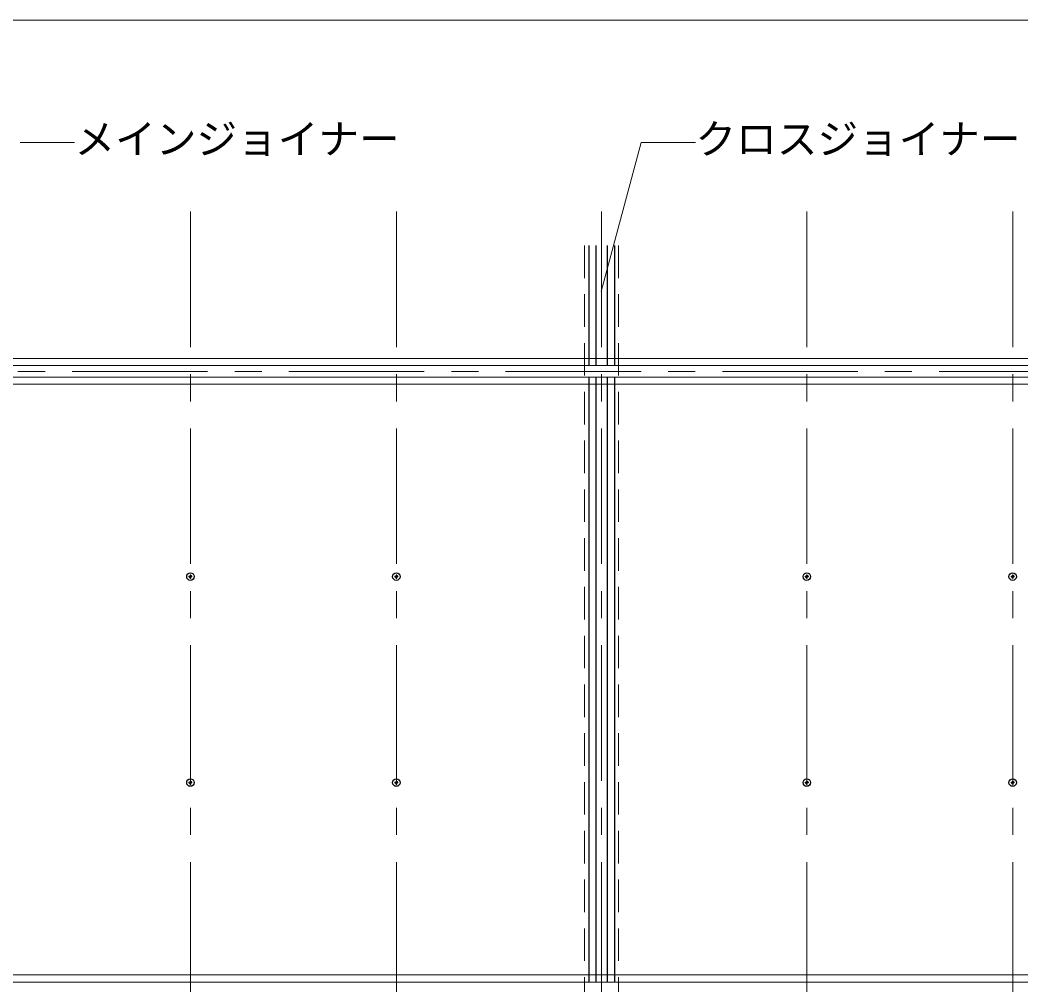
# Model space of a CAD drawing. Units: millimetres on the paper, with parts at other scales. Extents: x -195 to 195, y -140 to 138.
# Drawn here: x -156.08 to -119.13, y 49.89 to 85.5 of the extents above; entities that cross this region are included whole.
import ezdxf
from ezdxf.enums import TextEntityAlignment as Align

# ---------------------------------------------------------------- set-up
doc = ezdxf.new("R2010")
doc.units = ezdxf.units.MM
doc.linetypes.add('CHAIN1', pattern=[8, 5, -1, 1, -1])
doc.linetypes.add('DASHED1', pattern=[1.8, 1.2, -0.6])
for name, color, linetype, lineweight in [('7-0_中心線', 4, 'CHAIN1', 9), ('7-2_メインジョイナー', 3, 'Continuous', 18), ('7-3_クロスジョイナー', 2, 'Continuous', 25), ('7-4_野縁', 4, 'DASHED1', 9), ('7-6_文字・矢印', 7, 'Continuous', 18), ('7-C_ビス・アンカーボルト・強調図形', 2, 'Continuous', 25), ('F-3_クロスジョイナー', 3, 'Continuous', 18)]:
    doc.layers.add(name, color=color, linetype=linetype, lineweight=lineweight)
doc.styles.add('ＭＳ ゴシック', font='')
doc.styles.get('ＭＳ ゴシック').set_extended_font_data('MS Gothic')

msp = doc.modelspace()

# ---------------------------------------------------------------- linework, layer by layer
at = {"layer": '7-0_中心線'}
for p, q in [((-149.785, 78.429), (-149.785, -1.111)), ((-142.185, 78.429), (-142.185, -1.111)), ((-134.61, 78.429), (-134.61, -1.111)), ((-127.035, 78.429), (-127.035, -1.111)), ((-119.435, 78.429), (-119.435, -1.111)), ((-186.152, 72.536), (-84.364, 72.536))]:
    msp.add_line(p, q, dxfattribs=at)
at = {"layer": '7-2_メインジョイナー'}
for p, q in [((-184.902, 73.011), (-85.321, 73.011)), ((-184.902, 72.749), (-85.321, 72.749)), ((-184.902, 72.324), (-85.321, 72.324)), ((-184.902, 72.061), (-85.321, 72.061)), ((-184.902, 50.261), (-85.321, 50.261)), ((-184.902, 49.999), (-85.321, 49.999))]:
    msp.add_line(p, q, dxfattribs=at)
at = {"layer": '7-3_クロスジョイナー'}
for p, q in [((-135.085, 77.179), (-135.085, 72.749)), ((-134.822, 77.179), (-134.822, 72.749)), ((-134.397, 77.179), (-134.397, 72.749)), ((-134.135, 77.179), (-134.135, 72.749)), ((-135.085, 72.324), (-135.085, 49.999)), ((-134.822, 72.324), (-134.822, 49.999)), ((-134.397, 72.324), (-134.397, 49.999)), ((-134.135, 72.324), (-134.135, 49.999))]:
    msp.add_line(p, q, dxfattribs=at)
at = {"layer": '7-4_野縁'}
for p, q in [((-135.235, 77.179), (-135.235, 0.424)), ((-133.985, 77.179), (-133.985, 0.424))]:
    msp.add_line(p, q, dxfattribs=at)
at = {"layer": '7-6_文字・矢印'}
for p, q in [((-156.074, 80.981), (-154.065, 80.981)), ((-134.627, 75.477), (-133.153, 80.981)), ((-133.153, 80.981), (-131.144, 80.981))]:
    msp.add_line(p, q, dxfattribs=at)
at = {"layer": '7-C_ビス・アンカーボルト・強調図形'}
for p, q in [((-149.841, 64.973), (-149.812, 64.974)), ((-149.812, 64.974), (-149.802, 64.979)), ((-149.812, 64.974), (-149.808, 64.97)), ((-149.812, 64.948), (-149.808, 64.953)), ((-149.802, 64.979), (-149.798, 64.974)), ((-149.802, 64.944), (-149.798, 64.948)), ((-149.797, 64.933), (-149.802, 64.944)), ((-149.771, 64.961), (-149.798, 64.961)), ((-149.797, 64.989), (-149.793, 64.985)), ((-149.797, 64.933), (-149.793, 64.938)), ((-149.797, 64.905), (-149.797, 64.933)), ((-149.785, 64.975), (-149.785, 64.947)), ((-149.772, 64.989), (-149.776, 64.985)), ((-149.772, 64.933), (-149.776, 64.938)), ((-149.772, 65.017), (-149.772, 64.989)), ((-149.772, 64.989), (-149.767, 64.979)), ((-149.767, 64.979), (-149.772, 64.974)), ((-149.767, 64.944), (-149.772, 64.948)), ((-149.757, 64.974), (-149.767, 64.979)), ((-149.757, 64.948), (-149.767, 64.944)), ((-149.757, 64.974), (-149.761, 64.97)), ((-149.757, 64.948), (-149.761, 64.953)), ((-149.728, 64.973), (-149.757, 64.974)), ((-149.728, 64.949), (-149.757, 64.948)), ((-142.241, 64.973), (-142.212, 64.974)), ((-142.212, 64.974), (-142.202, 64.979)), ((-142.212, 64.974), (-142.208, 64.97)), ((-142.212, 64.948), (-142.208, 64.953)), ((-142.202, 64.979), (-142.198, 64.974)), ((-142.202, 64.944), (-142.198, 64.948)), ((-142.197, 64.933), (-142.202, 64.944)), ((-142.171, 64.961), (-142.198, 64.961)), ((-142.197, 64.989), (-142.193, 64.985)), ((-142.197, 64.933), (-142.193, 64.938)), ((-142.197, 64.905), (-142.197, 64.933)), ((-142.185, 64.975), (-142.185, 64.947)), ((-142.172, 64.989), (-142.176, 64.985)), ((-142.172, 64.933), (-142.176, 64.938)), ((-142.172, 65.017), (-142.172, 64.989)), ((-142.172, 64.989), (-142.167, 64.979)), ((-142.167, 64.979), (-142.172, 64.974)), ((-142.167, 64.944), (-142.172, 64.948)), ((-142.157, 64.974), (-142.167, 64.979)), ((-142.157, 64.948), (-142.167, 64.944)), ((-142.157, 64.974), (-142.161, 64.97)), ((-142.157, 64.948), (-142.161, 64.953)), ((-142.128, 64.973), (-142.157, 64.974)), ((-142.128, 64.949), (-142.157, 64.948)), ((-127.091, 64.973), (-127.062, 64.974)), ((-127.062, 64.974), (-127.052, 64.979)), ((-127.062, 64.974), (-127.058, 64.97)), ((-127.062, 64.948), (-127.058, 64.953)), ((-127.052, 64.979), (-127.048, 64.974)), ((-127.052, 64.944), (-127.048, 64.948)), ((-127.047, 64.933), (-127.052, 64.944)), ((-127.021, 64.961), (-127.048, 64.961)), ((-127.047, 64.989), (-127.043, 64.985)), ((-127.047, 64.933), (-127.043, 64.938)), ((-127.047, 64.905), (-127.047, 64.933)), ((-127.035, 64.975), (-127.035, 64.947)), ((-127.022, 64.989), (-127.026, 64.985)), ((-127.022, 64.933), (-127.026, 64.938)), ((-127.022, 65.017), (-127.022, 64.989)), ((-127.022, 64.989), (-127.017, 64.979)), ((-127.017, 64.979), (-127.022, 64.974)), ((-127.017, 64.944), (-127.022, 64.948)), ((-127.007, 64.974), (-127.017, 64.979)), ((-127.007, 64.948), (-127.017, 64.944)), ((-127.007, 64.974), (-127.011, 64.97)), ((-127.007, 64.948), (-127.011, 64.953)), ((-126.978, 64.973), (-127.007, 64.974)), ((-126.978, 64.949), (-127.007, 64.948)), ((-119.491, 64.973), (-119.462, 64.974)), ((-119.462, 64.974), (-119.452, 64.979)), ((-119.462, 64.974), (-119.458, 64.97)), ((-119.462, 64.948), (-119.458, 64.953)), ((-119.452, 64.979), (-119.448, 64.974)), ((-119.452, 64.944), (-119.448, 64.948)), ((-119.447, 64.933), (-119.452, 64.944)), ((-119.421, 64.961), (-119.448, 64.961)), ((-119.447, 64.989), (-119.443, 64.985)), ((-119.447, 64.933), (-119.443, 64.938)), ((-119.447, 64.905), (-119.447, 64.933)), ((-119.435, 64.975), (-119.435, 64.947)), ((-119.422, 64.989), (-119.426, 64.985)), ((-119.422, 64.933), (-119.426, 64.938)), ((-119.422, 65.017), (-119.422, 64.989)), ((-119.422, 64.989), (-119.417, 64.979)), ((-119.417, 64.979), (-119.422, 64.974)), ((-119.417, 64.944), (-119.422, 64.948)), ((-119.407, 64.974), (-119.417, 64.979)), ((-119.407, 64.948), (-119.417, 64.944)), ((-119.407, 64.974), (-119.411, 64.97)), ((-119.407, 64.948), (-119.411, 64.953)), ((-119.378, 64.973), (-119.407, 64.974)), ((-119.378, 64.949), (-119.407, 64.948)), ((-149.841, 57.373), (-149.812, 57.374)), ((-149.812, 57.374), (-149.802, 57.379)), ((-149.812, 57.374), (-149.808, 57.37)), ((-149.812, 57.348), (-149.808, 57.353)), ((-149.802, 57.379), (-149.798, 57.374)), ((-149.802, 57.344), (-149.798, 57.348)), ((-149.797, 57.333), (-149.802, 57.344)), ((-149.771, 57.361), (-149.798, 57.361)), ((-149.797, 57.389), (-149.793, 57.385)), ((-149.797, 57.333), (-149.793, 57.338)), ((-149.797, 57.305), (-149.797, 57.333)), ((-149.785, 57.375), (-149.785, 57.347)), ((-149.772, 57.389), (-149.776, 57.385)), ((-149.772, 57.333), (-149.776, 57.338)), ((-149.772, 57.417), (-149.772, 57.389)), ((-149.772, 57.389), (-149.767, 57.379)), ((-149.767, 57.379), (-149.772, 57.374)), ((-149.767, 57.344), (-149.772, 57.348)), ((-149.757, 57.374), (-149.767, 57.379)), ((-149.757, 57.348), (-149.767, 57.344)), ((-149.757, 57.374), (-149.761, 57.37)), ((-149.757, 57.348), (-149.761, 57.353)), ((-149.728, 57.373), (-149.757, 57.374)), ((-149.728, 57.349), (-149.757, 57.348)), ((-142.241, 57.373), (-142.212, 57.374)), ((-142.212, 57.374), (-142.202, 57.379)), ((-142.212, 57.374), (-142.208, 57.37)), ((-142.212, 57.348), (-142.208, 57.353)), ((-142.202, 57.379), (-142.198, 57.374)), ((-142.202, 57.344), (-142.198, 57.348)), ((-142.197, 57.333), (-142.202, 57.344)), ((-142.171, 57.361), (-142.198, 57.361)), ((-142.197, 57.389), (-142.193, 57.385)), ((-142.197, 57.333), (-142.193, 57.338)), ((-142.197, 57.305), (-142.197, 57.333)), ((-142.185, 57.375), (-142.185, 57.347)), ((-142.172, 57.389), (-142.176, 57.385)), ((-142.172, 57.333), (-142.176, 57.338)), ((-142.172, 57.417), (-142.172, 57.389)), ((-142.172, 57.389), (-142.167, 57.379)), ((-142.167, 57.379), (-142.172, 57.374)), ((-142.167, 57.344), (-142.172, 57.348)), ((-142.157, 57.374), (-142.167, 57.379)), ((-142.157, 57.348), (-142.167, 57.344)), ((-142.157, 57.374), (-142.161, 57.37)), ((-142.157, 57.348), (-142.161, 57.353)), ((-142.128, 57.373), (-142.157, 57.374)), ((-142.128, 57.349), (-142.157, 57.348)), ((-127.091, 57.373), (-127.062, 57.374)), ((-127.062, 57.374), (-127.052, 57.379)), ((-127.062, 57.374), (-127.058, 57.37)), ((-127.062, 57.348), (-127.058, 57.353)), ((-127.052, 57.379), (-127.048, 57.374)), ((-127.052, 57.344), (-127.048, 57.348)), ((-127.047, 57.333), (-127.052, 57.344)), ((-127.021, 57.361), (-127.048, 57.361)), ((-127.047, 57.389), (-127.043, 57.385)), ((-127.047, 57.333), (-127.043, 57.338)), ((-127.047, 57.305), (-127.047, 57.333)), ((-127.035, 57.375), (-127.035, 57.347)), ((-127.022, 57.389), (-127.026, 57.385)), ((-127.022, 57.333), (-127.026, 57.338)), ((-127.022, 57.417), (-127.022, 57.389)), ((-127.022, 57.389), (-127.017, 57.379)), ((-127.017, 57.379), (-127.022, 57.374)), ((-127.017, 57.344), (-127.022, 57.348)), ((-127.007, 57.374), (-127.017, 57.379)), ((-127.007, 57.348), (-127.017, 57.344)), ((-127.007, 57.374), (-127.011, 57.37)), ((-127.007, 57.348), (-127.011, 57.353)), ((-126.978, 57.373), (-127.007, 57.374)), ((-126.978, 57.349), (-127.007, 57.348)), ((-119.491, 57.373), (-119.462, 57.374)), ((-119.462, 57.374), (-119.452, 57.379)), ((-119.462, 57.374), (-119.458, 57.37)), ((-119.462, 57.348), (-119.458, 57.353)), ((-119.452, 57.379), (-119.448, 57.374)), ((-119.452, 57.344), (-119.448, 57.348)), ((-119.447, 57.333), (-119.452, 57.344)), ((-119.421, 57.361), (-119.448, 57.361)), ((-119.447, 57.389), (-119.443, 57.385)), ((-119.447, 57.333), (-119.443, 57.338)), ((-119.447, 57.305), (-119.447, 57.333)), ((-119.435, 57.375), (-119.435, 57.347)), ((-119.422, 57.389), (-119.426, 57.385)), ((-119.422, 57.333), (-119.426, 57.338)), ((-119.422, 57.417), (-119.422, 57.389)), ((-119.422, 57.389), (-119.417, 57.379)), ((-119.417, 57.379), (-119.422, 57.374)), ((-119.417, 57.344), (-119.422, 57.348)), ((-119.407, 57.374), (-119.417, 57.379)), ((-119.407, 57.348), (-119.417, 57.344)), ((-119.407, 57.374), (-119.411, 57.37)), ((-119.407, 57.348), (-119.411, 57.353)), ((-119.378, 57.373), (-119.407, 57.374)), ((-119.378, 57.349), (-119.407, 57.348))]:
    msp.add_line(p, q, dxfattribs=at)
for points in [[(-149.841, 64.949), (-149.812, 64.948), (-149.802, 64.944)], [(-149.797, 65.017), (-149.797, 64.989), (-149.802, 64.979)], [(-149.772, 64.905), (-149.772, 64.933), (-149.767, 64.944)], [(-142.241, 64.949), (-142.212, 64.948), (-142.202, 64.944)], [(-142.197, 65.017), (-142.197, 64.989), (-142.202, 64.979)], [(-142.172, 64.905), (-142.172, 64.933), (-142.167, 64.944)], [(-127.091, 64.949), (-127.062, 64.948), (-127.052, 64.944)], [(-127.047, 65.017), (-127.047, 64.989), (-127.052, 64.979)], [(-127.022, 64.905), (-127.022, 64.933), (-127.017, 64.944)], [(-119.491, 64.949), (-119.462, 64.948), (-119.452, 64.944)], [(-119.447, 65.017), (-119.447, 64.989), (-119.452, 64.979)], [(-119.422, 64.905), (-119.422, 64.933), (-119.417, 64.944)], [(-149.841, 57.349), (-149.812, 57.348), (-149.802, 57.344)], [(-149.797, 57.417), (-149.797, 57.389), (-149.802, 57.379)], [(-149.772, 57.305), (-149.772, 57.333), (-149.767, 57.344)], [(-142.241, 57.349), (-142.212, 57.348), (-142.202, 57.344)], [(-142.197, 57.417), (-142.197, 57.389), (-142.202, 57.379)], [(-142.172, 57.305), (-142.172, 57.333), (-142.167, 57.344)], [(-127.091, 57.349), (-127.062, 57.348), (-127.052, 57.344)], [(-127.047, 57.417), (-127.047, 57.389), (-127.052, 57.379)], [(-127.022, 57.305), (-127.022, 57.333), (-127.017, 57.344)], [(-119.491, 57.349), (-119.462, 57.348), (-119.452, 57.344)], [(-119.447, 57.417), (-119.447, 57.389), (-119.452, 57.379)], [(-119.422, 57.305), (-119.422, 57.333), (-119.417, 57.344)]]:
    msp.add_lwpolyline(points, dxfattribs=at)
for centre in [(-149.785, 64.961), (-142.185, 64.961), (-127.035, 64.961), (-119.435, 64.961), (-149.785, 57.361), (-142.185, 57.361), (-127.035, 57.361), (-119.435, 57.361)]:
    msp.add_circle(centre, 0.138, dxfattribs=at)
for centre, radius, start, end in [((-149.785, 64.961), 0.0575, 167.5765, 192.4235), ((-149.785, 64.961), 0.0286, 162.4826, 197.5174), ((-149.785, 64.961), 0.0575, 77.5765, 102.4235), ((-149.785, 64.961), 0.0575, 257.5765, 282.4235), ((-149.785, 64.961), 0.0286, 72.4826, 107.5174), ((-149.785, 64.961), 0.0286, 252.4826, 287.5174), ((-149.785, 64.961), 0.0286, 342.4826, 17.5175), ((-149.785, 64.961), 0.0575, 347.5765, 12.4235), ((-142.185, 64.961), 0.0575, 167.5765, 192.4235), ((-142.185, 64.961), 0.0286, 162.4826, 197.5174), ((-142.185, 64.961), 0.0575, 77.5765, 102.4235), ((-142.185, 64.961), 0.0575, 257.5765, 282.4235), ((-142.185, 64.961), 0.0286, 72.4826, 107.5174), ((-142.185, 64.961), 0.0286, 252.4826, 287.5174), ((-142.185, 64.961), 0.0286, 342.4826, 17.5175), ((-142.185, 64.961), 0.0575, 347.5765, 12.4235), ((-127.035, 64.961), 0.0575, 167.5765, 192.4235), ((-127.035, 64.961), 0.0286, 162.4826, 197.5174), ((-127.035, 64.961), 0.0575, 77.5765, 102.4235), ((-127.035, 64.961), 0.0575, 257.5765, 282.4235), ((-127.035, 64.961), 0.0286, 72.4826, 107.5174), ((-127.035, 64.961), 0.0286, 252.4826, 287.5174), ((-127.035, 64.961), 0.0286, 342.4826, 17.5175), ((-127.035, 64.961), 0.0575, 347.5765, 12.4235), ((-119.435, 64.961), 0.0575, 167.5765, 192.4235), ((-119.435, 64.961), 0.0286, 162.4826, 197.5174), ((-119.435, 64.961), 0.0575, 77.5765, 102.4235), ((-119.435, 64.961), 0.0575, 257.5765, 282.4235), ((-119.435, 64.961), 0.0286, 72.4826, 107.5174), ((-119.435, 64.961), 0.0286, 252.4826, 287.5174), ((-119.435, 64.961), 0.0286, 342.4826, 17.5175), ((-119.435, 64.961), 0.0575, 347.5765, 12.4235), ((-149.785, 57.361), 0.0575, 167.5765, 192.4235), ((-149.785, 57.361), 0.0286, 162.4826, 197.5174), ((-149.785, 57.361), 0.0575, 77.5765, 102.4235), ((-149.785, 57.361), 0.0575, 257.5765, 282.4235), ((-149.785, 57.361), 0.0286, 72.4826, 107.5174), ((-149.785, 57.361), 0.0286, 252.4826, 287.5174), ((-149.785, 57.361), 0.0286, 342.4826, 17.5175), ((-149.785, 57.361), 0.0575, 347.5765, 12.4235), ((-142.185, 57.361), 0.0575, 167.5765, 192.4235), ((-142.185, 57.361), 0.0286, 162.4826, 197.5174), ((-142.185, 57.361), 0.0575, 77.5765, 102.4235), ((-142.185, 57.361), 0.0575, 257.5765, 282.4235), ((-142.185, 57.361), 0.0286, 72.4826, 107.5174), ((-142.185, 57.361), 0.0286, 252.4826, 287.5174), ((-142.185, 57.361), 0.0286, 342.4826, 17.5175), ((-142.185, 57.361), 0.0575, 347.5765, 12.4235), ((-127.035, 57.361), 0.0575, 167.5765, 192.4235), ((-127.035, 57.361), 0.0286, 162.4826, 197.5174), ((-127.035, 57.361), 0.0575, 77.5765, 102.4235), ((-127.035, 57.361), 0.0575, 257.5765, 282.4235), ((-127.035, 57.361), 0.0286, 72.4826, 107.5174), ((-127.035, 57.361), 0.0286, 252.4826, 287.5174), ((-127.035, 57.361), 0.0286, 342.4826, 17.5175), ((-127.035, 57.361), 0.0575, 347.5765, 12.4235), ((-119.435, 57.361), 0.0575, 167.5765, 192.4235), ((-119.435, 57.361), 0.0286, 162.4826, 197.5174), ((-119.435, 57.361), 0.0575, 77.5765, 102.4235), ((-119.435, 57.361), 0.0575, 257.5765, 282.4235), ((-119.435, 57.361), 0.0286, 72.4826, 107.5174), ((-119.435, 57.361), 0.0286, 252.4826, 287.5174), ((-119.435, 57.361), 0.0286, 342.4826, 17.5175), ((-119.435, 57.361), 0.0575, 347.5765, 12.4235)]:
    msp.add_arc(centre, radius, start, end, dxfattribs=at)
at = {"layer": 'F-3_クロスジョイナー'}
msp.add_line((-191, 85.5), (-72.192, 85.5), dxfattribs=at)

# ---------------------------------------------------------------- texts
at = {"layer": '7-6_文字・矢印', "style": 'ＭＳ ゴシック'}
for s, p in [('メインジョイナー', (-154.065, 80.231)), ('クロスジョイナー', (-131.144, 80.231))]:
    msp.add_text(s, height=1.1, dxfattribs=at).set_placement(p, align=Align.BOTTOM_LEFT)

doc.saveas('drawing.dxf')
